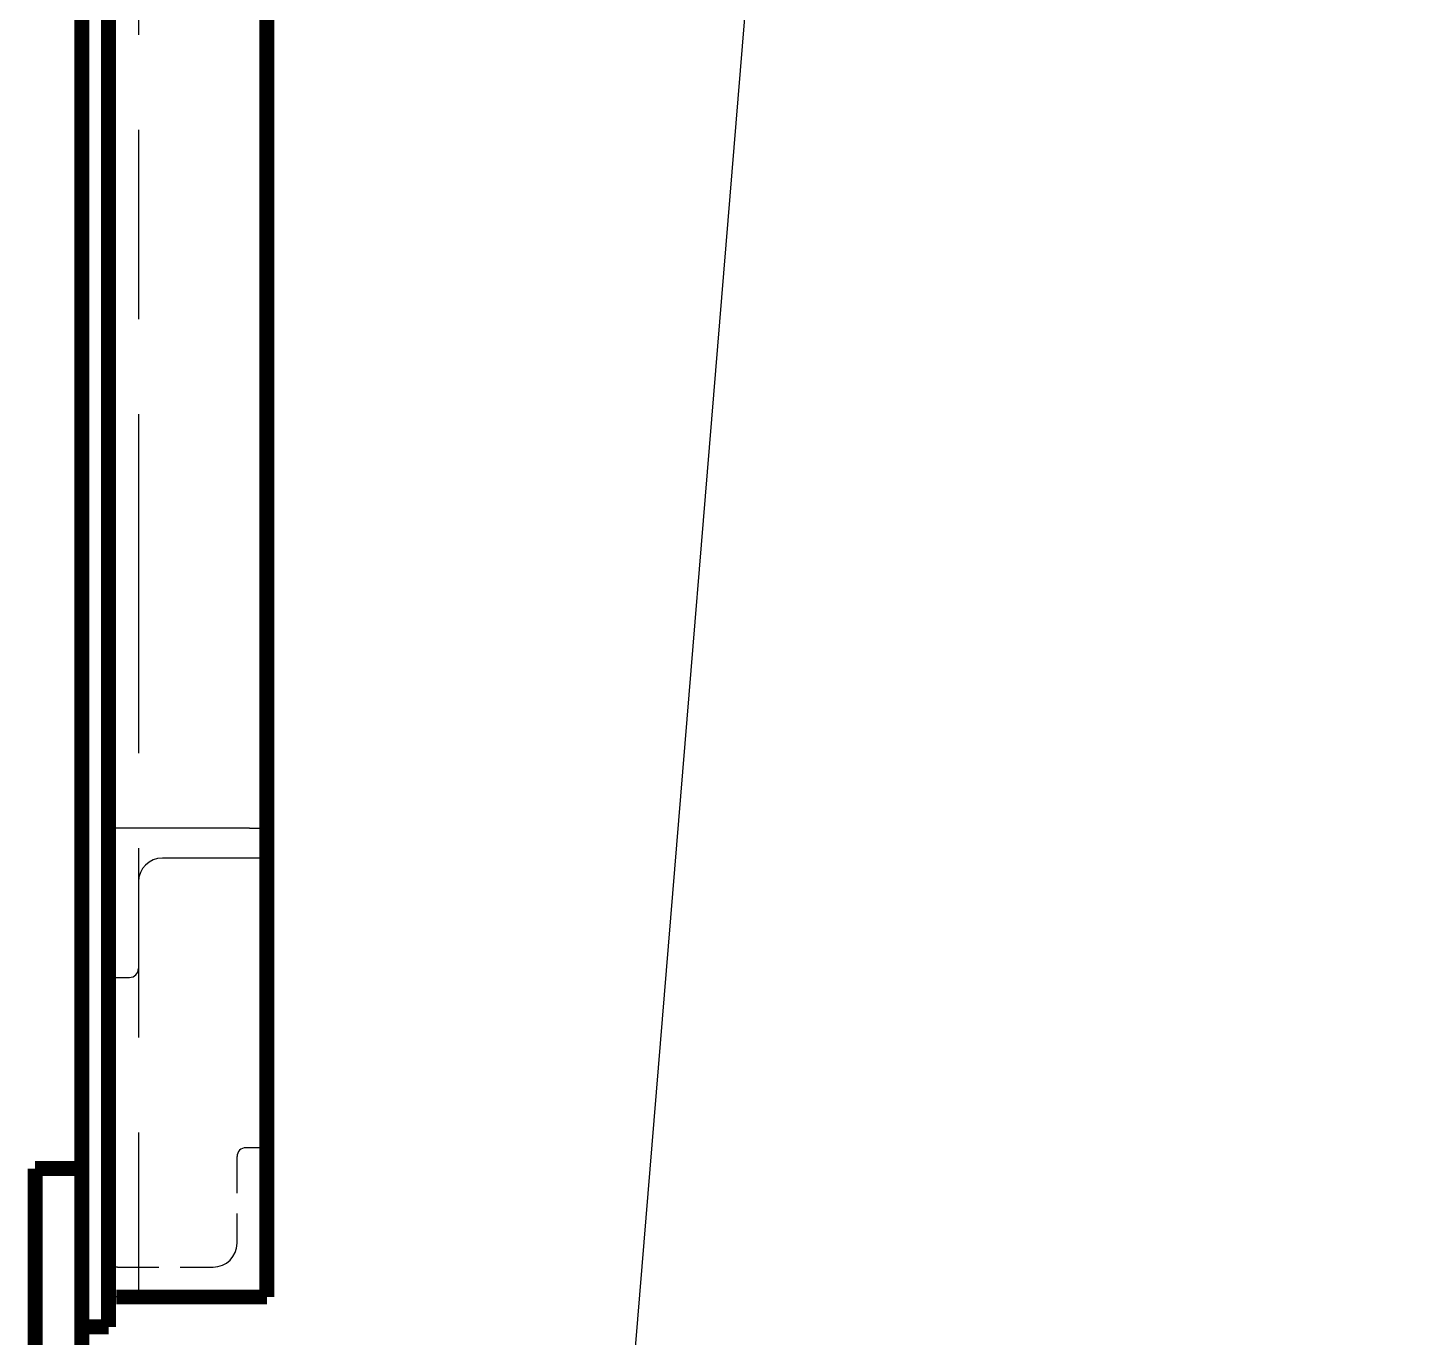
# Model space of a CAD drawing. Extents: x 973 to 2730, y 39 to 1746.
# Drawn here: x 2241.01 to 2287.38, y 455.25 to 499.11 of the extents above; entities that cross this region are included whole.
import ezdxf

# ---------------------------------------------------------------- set-up
doc = ezdxf.new("R2010")
doc.units = 0
doc.header["$LTSCALE"] = 0.5
doc.header["$MEASUREMENT"] = 0
doc.linetypes.add('DASHED', pattern=[19.05, 12.7, -6.35])
doc.layers.get('0').update_dxf_attribs({"linetype": 'CONTINUOUS'})
doc.layers.get('DEFPOINTS').update_dxf_attribs({"linetype": 'CONTINUOUS'})

msp = doc.modelspace()

# ---------------------------------------------------------------- linework, layer by layer
for p, q in [((2260.85, 448.64), (2268.22222, 538.3)), ((2243.72, 467.3), (2243.72, 472.3)), ((2248.44, 472.3), (2243.72, 472.3)), ((2248.44, 472.3), (2249.02, 472.3)), ((2249.02, 471.3), (2245.52, 471.3)), ((2243.72, 467.3), (2244.42, 467.3)), ((2249.02, 461.6), (2248.32, 461.6)), ((2242.86, 460.9), (2242.86, 455.9)), ((2243.72, 456.6), (2243.72, 457.3)), ((2242.86, 456.76), (2242.86, 454.8598)), ((2244.3, 456.6), (2243.72, 456.6))]:
    msp.add_line(p, q)
at = {"linetype": 'DASHED'}
for p, q in [((2244.72, 533.79), (2244.72, 481.16)), ((2244.72, 481.16), (2244.72, 456.6)), ((2244.72, 470.5), (2244.72, 467.6)), ((2249.02, 461.6), (2249.02, 460.81)), ((2248.02, 460.08), (2248.02, 461.3)), ((2249.02, 460.24), (2249.02, 458.68)), ((2248.02, 458.4), (2248.02, 459.4)), ((2249.02, 458.27), (2249.02, 456.6)), ((2244.02, 457.6), (2245.4, 457.6)), ((2246.12, 457.6), (2247.22, 457.6)), ((2244.3, 456.6), (2245.69, 456.6)), ((2246.72, 456.6), (2249.02, 456.6))]:
    msp.add_line(p, q, dxfattribs=at)
at = {"color": 0, "linetype": 'ByBlock'}
msp.add_line((2242.82, 460.9), (2242.82, 462.82), dxfattribs=at)
at = {"const_width": 0.5}
for points in [[(2243.72, 533.79), (2243.72, 481.16)], [(2242.82, 533.3), (2242.82, 481.16)], [(2249.02, 481.16), (2249.02, 533.3)], [(2242.82, 481.16), (2242.82, 454.84)], [(2243.72, 481.16), (2243.72, 455.6)], [(2249.02, 461.6), (2249.02, 481.16)], [(2249.02, 456.6), (2249.02, 461.6)], [(2242.86, 460.9), (2241.26, 460.9)], [(2241.26, 460.9), (2241.26, 454.8598)], [(2243.98, 456.6), (2249.02, 456.6)], [(2242.82, 455.6), (2243.72, 455.6)]]:
    msp.add_lwpolyline(points, dxfattribs=at)
for centre, radius, start, end in [((2328.02, 533.3), 50.21, 180, 169.564612), ((2245.52, 470.5), 0.8, 90, 180), ((2244.42, 467.6), 0.3, 270, 0), ((2248.32, 461.3), 0.3, 90, 180), ((2247.22, 458.4), 0.8, 270, 0), ((2244.02, 457.3), 0.3, 90, 180)]:
    msp.add_arc(centre, radius, start, end)
at = {"layer": 'DEFPOINTS', "color": 0, "linetype": 'ByBlock'}
for p in [(2242.9, 463.22), (2243.26, 463.22), (2242.82, 462.42), (2242.39804, 461.3), (2241.26, 460.9), (2241.26, 460.9), (2242.82, 460.9), (2249.02, 456.82036), (2249.02, 456.58), (2246.74, 455.94)]:
    msp.add_point(p, dxfattribs=at)

doc.saveas('drawing.dxf')
